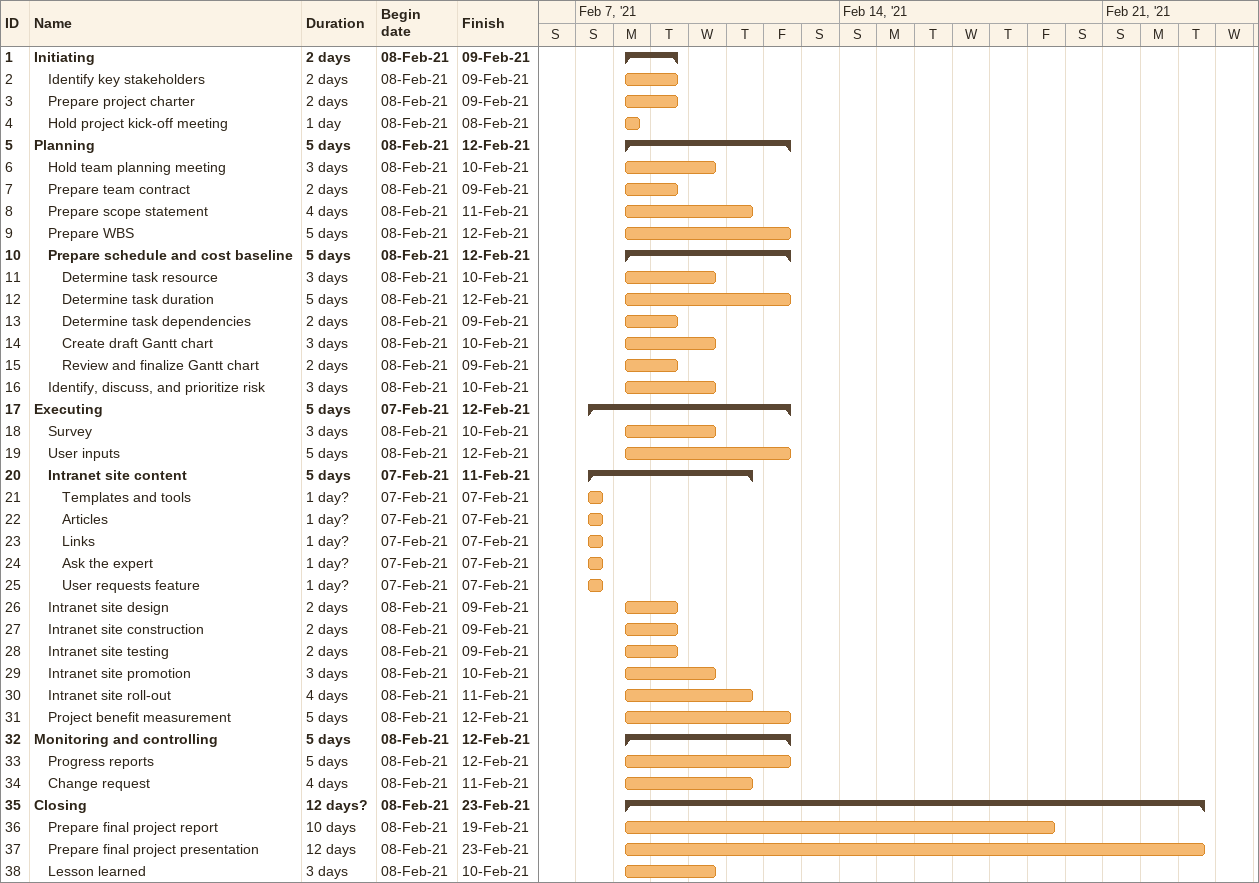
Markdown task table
| ID | Level | Task | Duration | Start | Finish |
|---|---|---|---|---|---|
| 1 | 1 | **Initiating** | 2d | 2021-02-08 | 2021-02-09 |
| 2 | 2 | Identify key stakeholders | 2d | 2021-02-08 | 2021-02-09 |
| 3 | 2 | Prepare project charter | 2d | 2021-02-08 | 2021-02-09 |
| 4 | 2 | Hold project kick-off meeting | 1d | 2021-02-08 | 2021-02-08 |
| 5 | 1 | **Planning** | 5d | 2021-02-08 | 2021-02-12 |
| 6 | 2 | Hold team planning meeting | 3d | 2021-02-08 | 2021-02-10 |
| 7 | 2 | Prepare team contract | 2d | 2021-02-08 | 2021-02-09 |
| 8 | 2 | Prepare scope statement | 4d | 2021-02-08 | 2021-02-11 |
| 9 | 2 | Prepare WBS | 5d | 2021-02-08 | 2021-02-12 |
| 10 | 2 | **Prepare schedule and cost baseline** | 5d | 2021-02-08 | 2021-02-12 |
| 11 | 3 | Determine task resource | 3d | 2021-02-08 | 2021-02-10 |
| 12 | 3 | Determine task duration | 5d | 2021-02-08 | 2021-02-12 |
| 13 | 3 | Determine task dependencies | 2d | 2021-02-08 | 2021-02-09 |
| 14 | 3 | Create draft Gantt chart | 3d | 2021-02-08 | 2021-02-10 |
| 15 | 3 | Review and finalize Gantt chart | 2d | 2021-02-08 | 2021-02-09 |
| 16 | 2 | Identify, discuss, and prioritize risk | 3d | 2021-02-08 | 2021-02-10 |
| 17 | 1 | **Executing** | 5d | 2021-02-07 | 2021-02-12 |
| 18 | 2 | Survey | 3d | 2021-02-08 | 2021-02-10 |
| 19 | 2 | User inputs | 5d | 2021-02-08 | 2021-02-12 |
| 20 | 2 | **Intranet site content** | 5d | 2021-02-07 | 2021-02-11 |
| 21 | 3 | Templates and tools | 1d? | 2021-02-07 | 2021-02-07 |
| 22 | 3 | Articles | 1d? | 2021-02-07 | 2021-02-07 |
| 23 | 3 | Links | 1d? | 2021-02-07 | 2021-02-07 |
| 24 | 3 | Ask the expert | 1d? | 2021-02-07 | 2021-02-07 |
| 25 | 3 | User requests feature | 1d? | 2021-02-07 | 2021-02-07 |
| 26 | 2 | Intranet site design | 2d | 2021-02-08 | 2021-02-09 |
| 27 | 2 | Intranet site construction | 2d | 2021-02-08 | 2021-02-09 |
| 28 | 2 | Intranet site testing | 2d | 2021-02-08 | 2021-02-09 |
| 29 | 2 | Intranet site promotion | 3d | 2021-02-08 | 2021-02-10 |
| 30 | 2 | Intranet site roll-out | 4d | 2021-02-08 | 2021-02-11 |
| 31 | 2 | Project benefit measurement | 5d | 2021-02-08 | 2021-02-12 |
| 32 | 1 | **Monitoring and controlling** | 5d | 2021-02-08 | 2021-02-12 |
| 33 | 2 | Progress reports | 5d | 2021-02-08 | 2021-02-12 |
| 34 | 2 | Change request | 4d | 2021-02-08 | 2021-02-11 |
| 35 | 1 | **Closing** | 12d? | 2021-02-08 | 2021-02-23 |
| 36 | 2 | Prepare final project report | 10d | 2021-02-08 | 2021-02-19 |
| 37 | 2 | Prepare final project presentation | 12d | 2021-02-08 | 2021-02-23 |
| 38 | 2 | Lesson learned | 3d | 2021-02-08 | 2021-02-10 |
